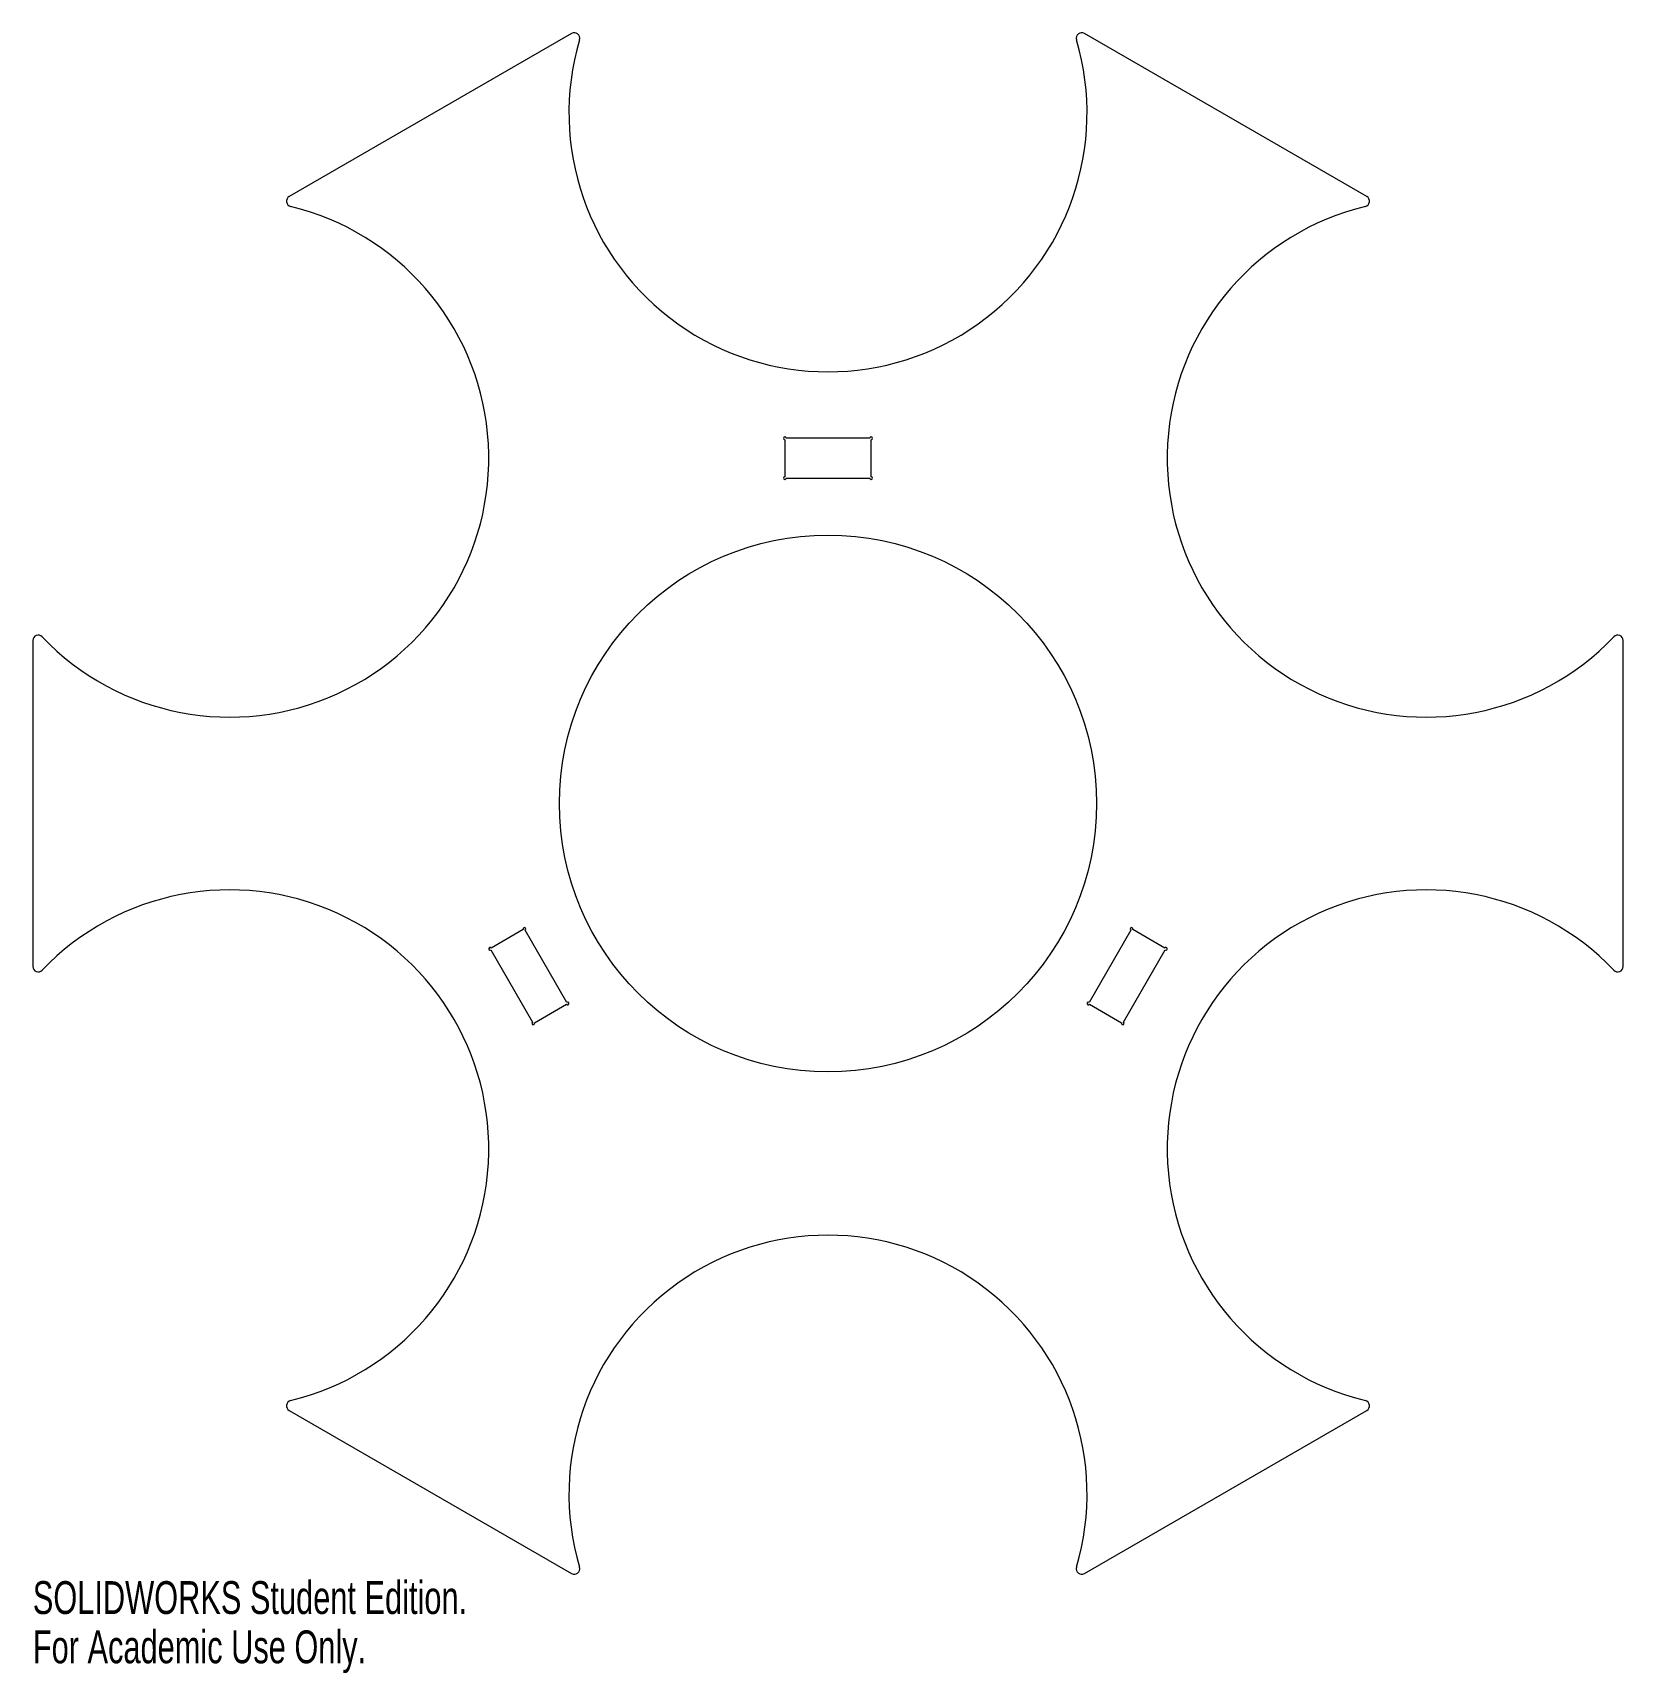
# Model space of a CAD drawing. Header units: inches. Extents: x -4.6 to 4.6, y -5.04 to 4.46.
import ezdxf

# ---------------------------------------------------------------- set-up
doc = ezdxf.new("R2010")
doc.units = ezdxf.units.IN
doc.header["$MEASUREMENT"] = 0
doc.styles.add('SLDTEXTSTYLE0', font='TXT', dxfattribs={"width": 0.7})

msp = doc.modelspace()

# ---------------------------------------------------------------- linework, layer by layer
at = {"color": 7, "linetype": 'Continuous', "lineweight": 15}
for p, q in [((-1.4846, 4.4594), (-3.1196, 3.5154)), ((3.1196, 3.5154), (1.4846, 4.4594)), ((-0.25, 2.1072), (-0.25, 1.8928)), ((0.2422, 2.115), (-0.2422, 2.115)), ((0.25, 1.8928), (0.25, 2.1072)), ((-0.2422, 1.885), (0.2422, 1.885)), ((-4.6042, 0.944), (-4.6042, -0.944)), ((4.6042, -0.944), (4.6042, 0.944)), ((-1.7642, -0.7299), (-1.9499, -0.8371)), ((-1.5114, -1.1522), (-1.7536, -0.7328)), ((1.7536, -0.7328), (1.5114, -1.1522)), ((1.9499, -0.8371), (1.7642, -0.7299)), ((-1.9527, -0.8478), (-1.7105, -1.2672)), ((1.7105, -1.2672), (1.9527, -0.8478)), ((-1.6999, -1.2701), (-1.5142, -1.1629)), ((1.5142, -1.1629), (1.6999, -1.2701)), ((-3.1196, -3.5154), (-1.4846, -4.4594)), ((1.4846, -4.4594), (3.1196, -3.5154))]:
    msp.add_line(p, q, dxfattribs=at)
msp.add_circle((0, 0), 1.5546, dxfattribs=at)
for centre, radius, start, end in [((0, 4), 1.5, 163.60101, 16.39899), ((-1.469, 4.4323), 0.0312, 343.60101, 120), ((1.469, 4.4323), 0.0313, 60, 196.39899), ((-3.104, 3.4883), 0.0313, 120, 256.39899), ((3.104, 3.4883), 0.0313, 283.60101, 60), ((-3.4641, 2), 1.5, 223.60101, 76.39899), ((3.4641, 2), 1.5, 103.60101, 316.39899), ((-0.25, 2.115), 0.00781, 0, 270), ((0.25, 2.115), 0.00781, 270, 180), ((-0.25, 1.885), 0.00781, 90, 0), ((0.25, 1.885), 0.00781, 180, 90), ((-4.573, 0.944), 0.0313, 43.60101, 180), ((4.573, 0.944), 0.0313, 0, 136.39899), ((-3.4641, -2), 1.5, 283.60101, 136.39899), ((3.4641, -2), 1.5, 43.60101, 256.39899), ((-1.7575, -0.726), 0.00781, 300, 210), ((1.7575, -0.726), 0.00781, 330, 240), ((-1.9566, -0.841), 0.00781, 30, 300), ((1.9566, -0.841), 0.00781, 240, 150), ((-4.573, -0.944), 0.0312, 180, 316.39899), ((4.573, -0.944), 0.0312, 223.60101, 0), ((-1.5075, -1.159), 0.00781, 210, 120), ((1.5075, -1.159), 0.00781, 60, 330), ((-1.7066, -1.274), 0.00781, 120, 30), ((1.7066, -1.274), 0.00781, 150, 60), ((0, -4), 1.5, 343.60101, 196.39899), ((-3.104, -3.4883), 0.0313, 103.60101, 240), ((3.104, -3.4883), 0.0313, 300, 76.39899), ((-1.469, -4.4323), 0.0313, 240, 16.39899), ((1.469, -4.4323), 0.0312, 163.60101, 300)]:
    msp.add_arc(centre, radius, start, end, dxfattribs=at)

# ---------------------------------------------------------------- texts
at = {"color": 7, "linetype": 'Continuous', "char_height": 0.1903, "attachment_point": 1, "style": 'SLDTEXTSTYLE0'}
for s, insert in [('SOLIDWORKS Student Edition.', (-4.6042, -4.5037)), ('For Academic Use Only.', (-4.6042, -4.7891))]:
    msp.add_mtext(s, dxfattribs=dict(at, insert=insert))

doc.saveas('drawing.dxf')
